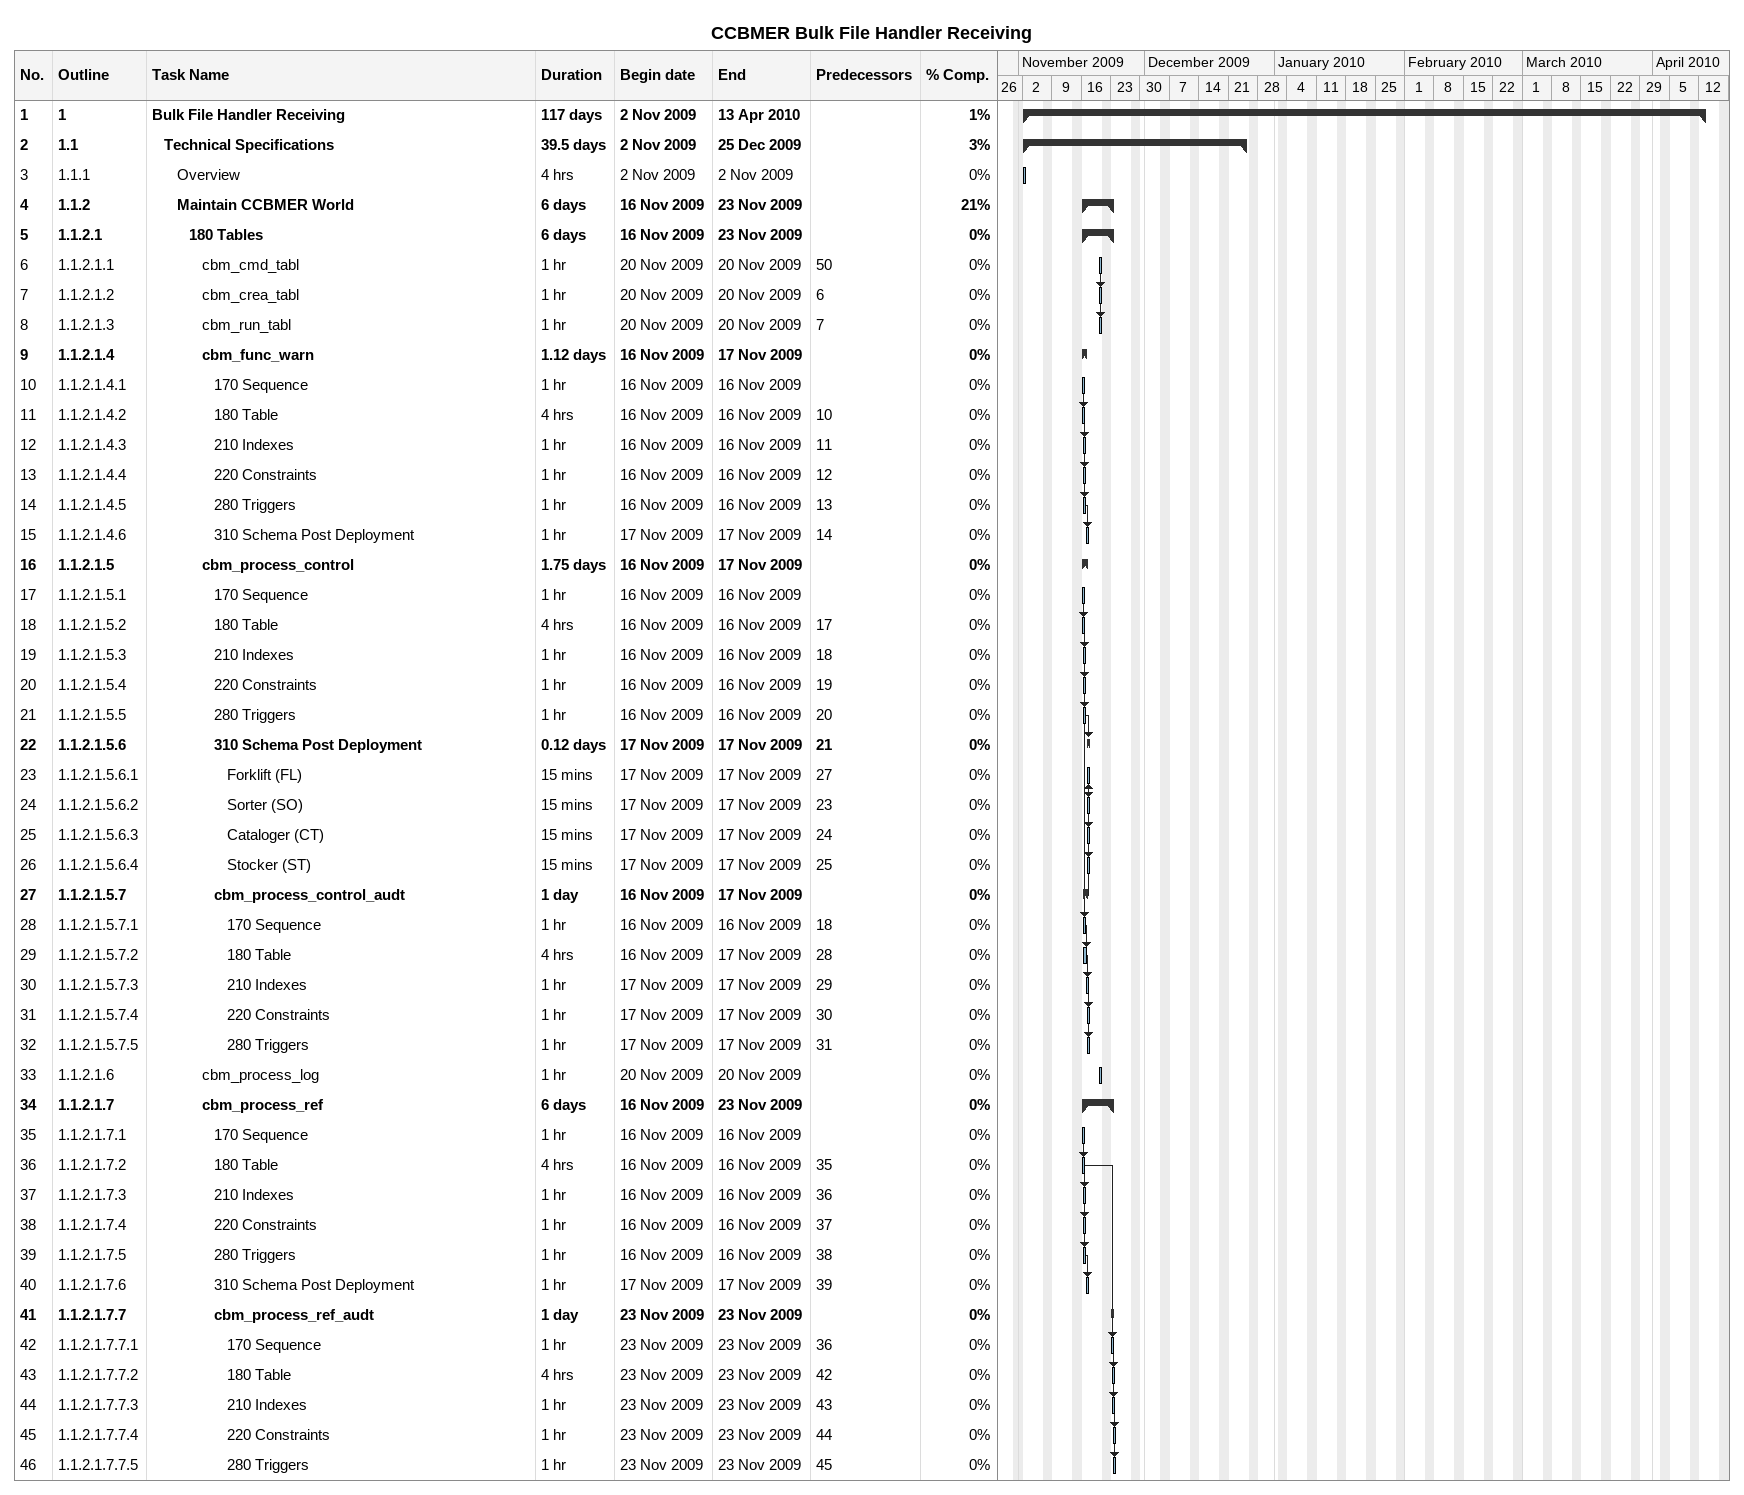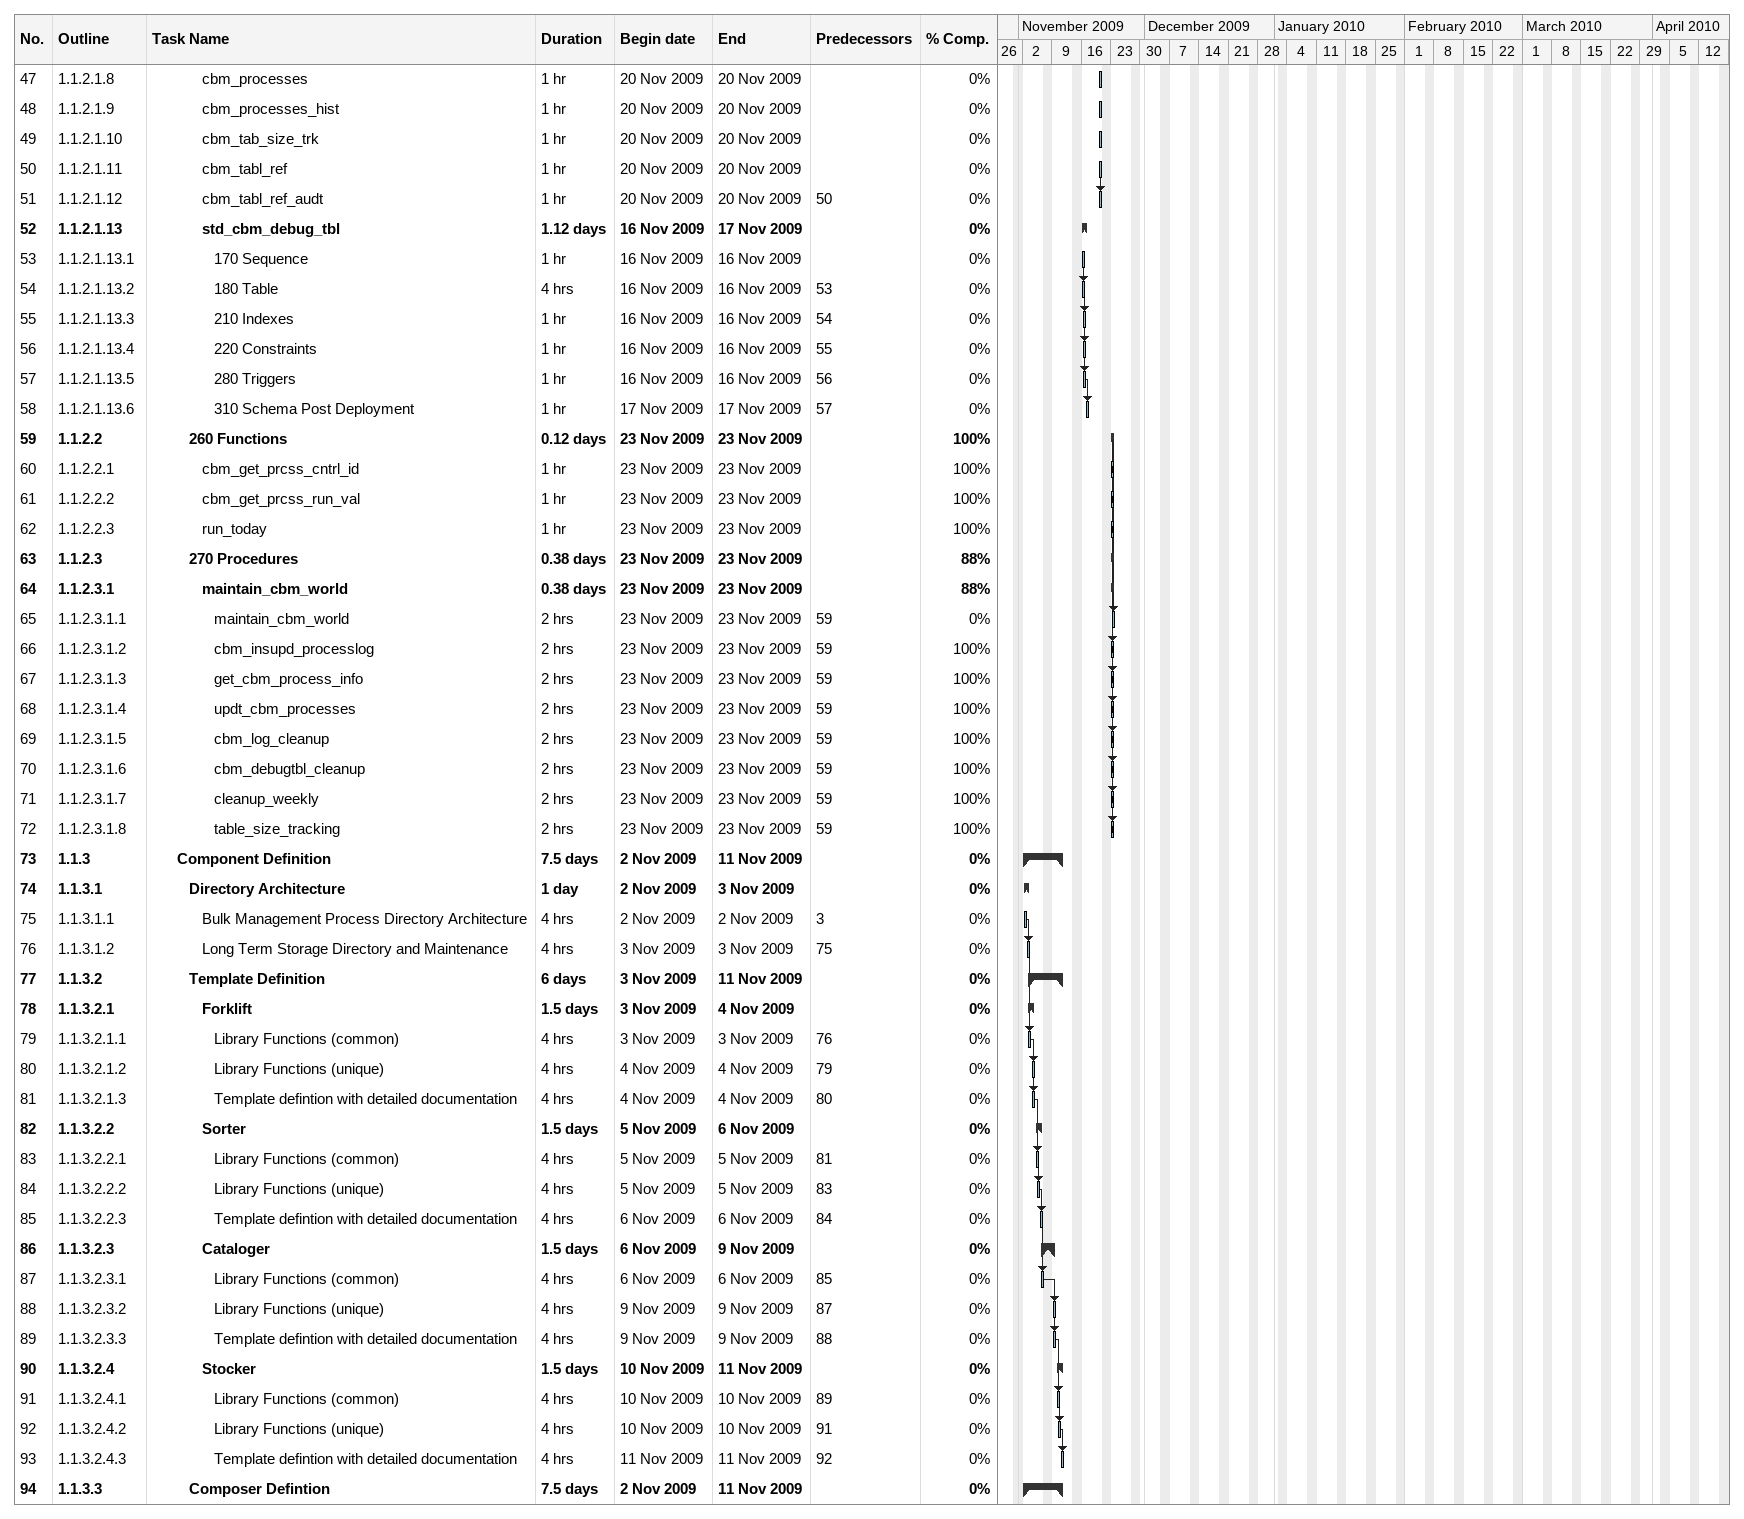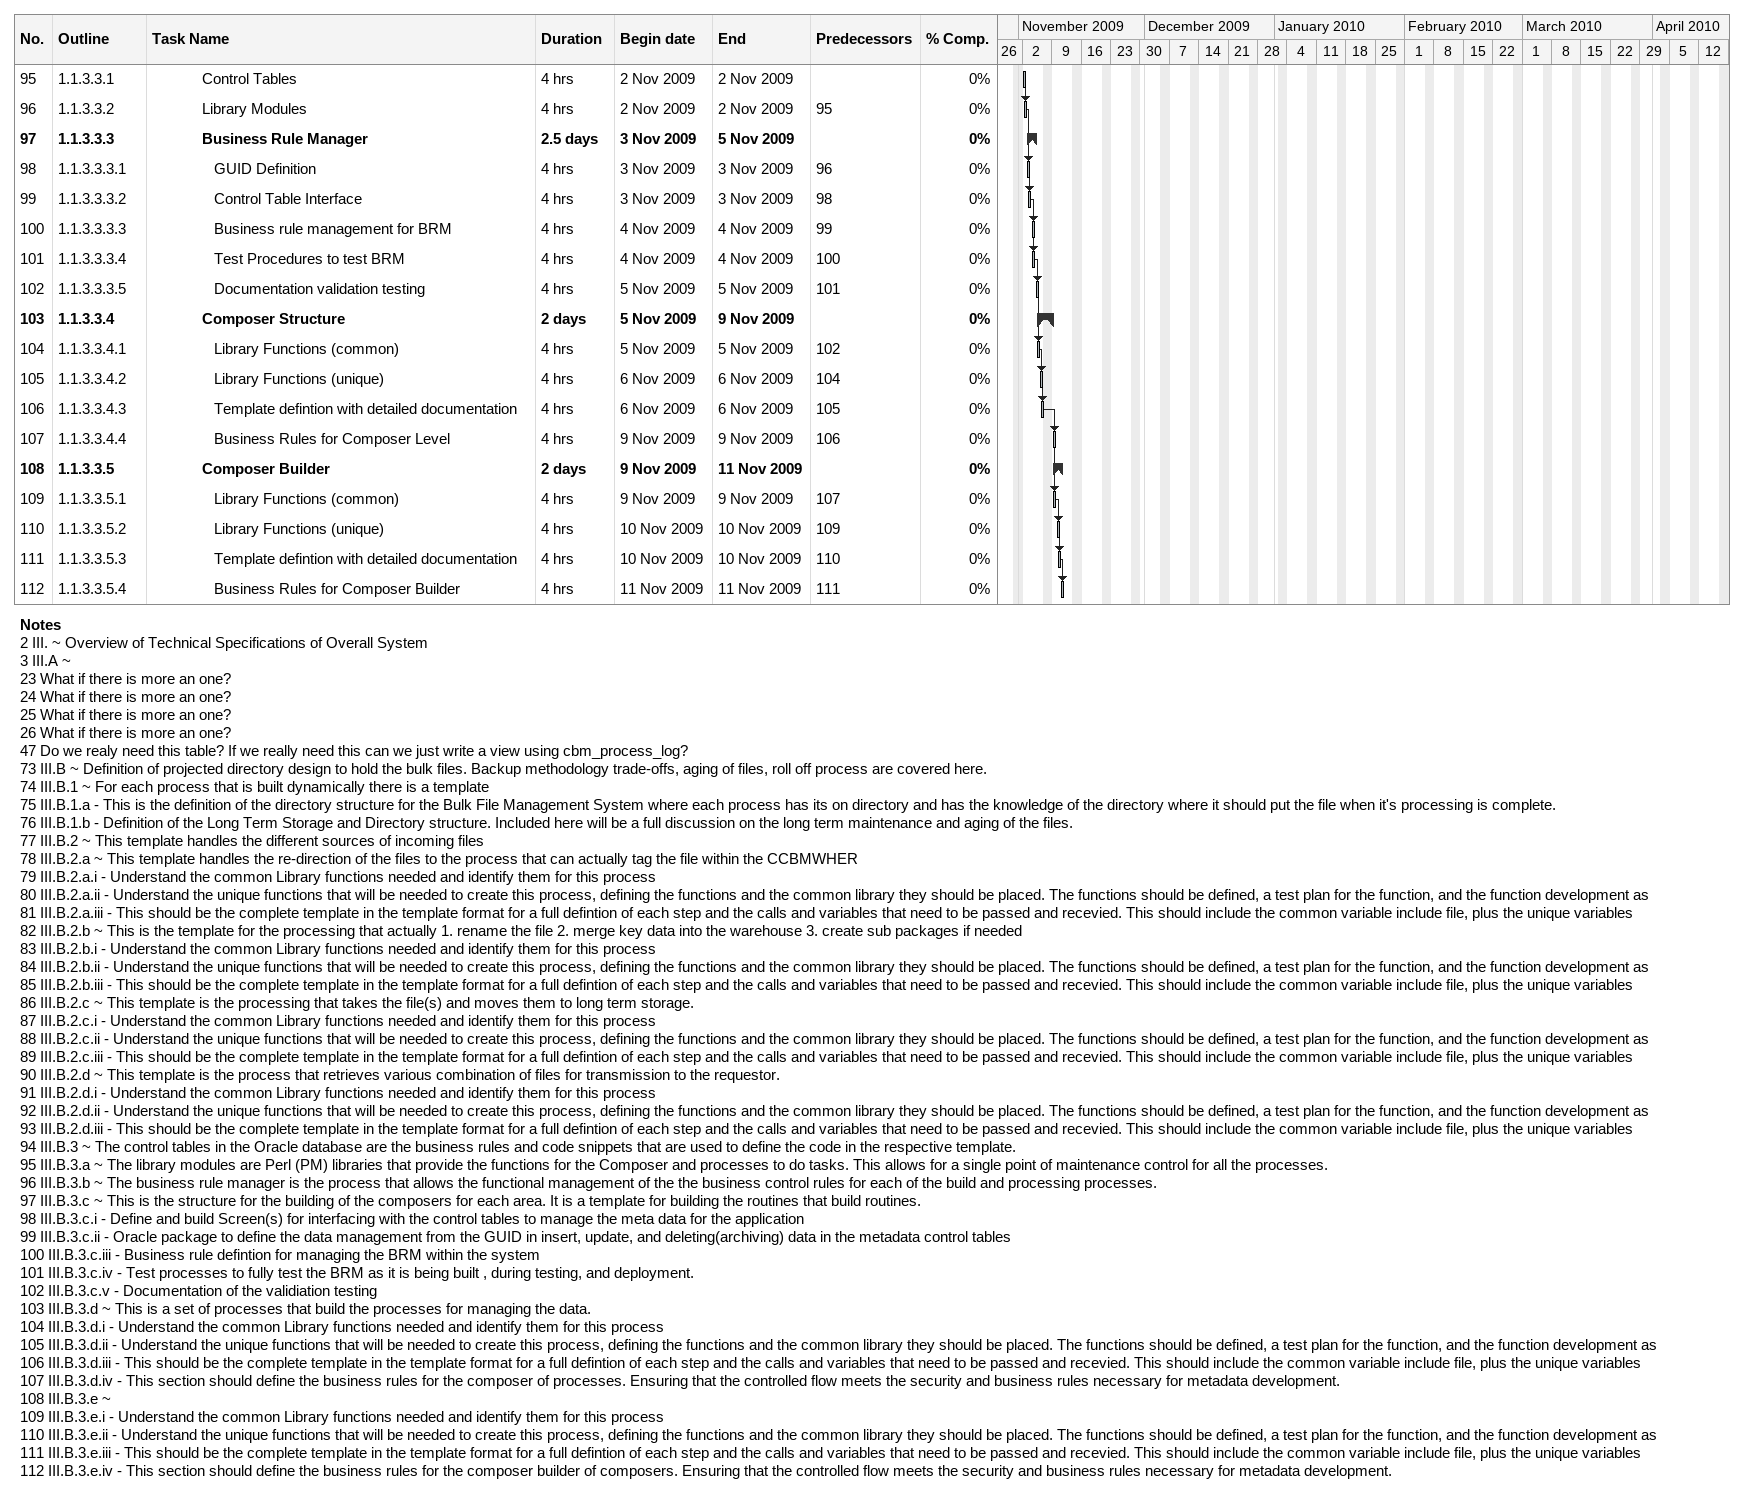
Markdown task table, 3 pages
CCBMER Bulk File Handler Receiving

| ID | WBS | Task | Duration | Start | Finish | Predecessors | % complete |
|---|---|---|---|---|---|---|---|
| 1 | 1 | **Bulk File Handler Receiving** | 117d | 2009-11-02 | 2010-04-13 |  | 1 |
| 2 | 1.1 | **Technical Specifications** | 39.5d | 2009-11-02 | 2009-12-25 |  | 3 |
| 3 | 1.1.1 | Overview | 4h | 2009-11-02 | 2009-11-02 |  | 0 |
| 4 | 1.1.2 | **Maintain CCBMER World** | 6d | 2009-11-16 | 2009-11-23 |  | 21 |
| 5 | 1.1.2.1 | **180 Tables** | 6d | 2009-11-16 | 2009-11-23 |  | 0 |
| 6 | 1.1.2.1.1 | cbm_cmd_tabl | 1h | 2009-11-20 | 2009-11-20 | 50 | 0 |
| 7 | 1.1.2.1.2 | cbm_crea_tabl | 1h | 2009-11-20 | 2009-11-20 | 6 | 0 |
| 8 | 1.1.2.1.3 | cbm_run_tabl | 1h | 2009-11-20 | 2009-11-20 | 7 | 0 |
| 9 | 1.1.2.1.4 | **cbm_func_warn** | 1.12d | 2009-11-16 | 2009-11-17 |  | 0 |
| 10 | 1.1.2.1.4.1 | 170 Sequence | 1h | 2009-11-16 | 2009-11-16 |  | 0 |
| 11 | 1.1.2.1.4.2 | 180 Table | 4h | 2009-11-16 | 2009-11-16 | 10 | 0 |
| 12 | 1.1.2.1.4.3 | 210 Indexes | 1h | 2009-11-16 | 2009-11-16 | 11 | 0 |
| 13 | 1.1.2.1.4.4 | 220 Constraints | 1h | 2009-11-16 | 2009-11-16 | 12 | 0 |
| 14 | 1.1.2.1.4.5 | 280 Triggers | 1h | 2009-11-16 | 2009-11-16 | 13 | 0 |
| 15 | 1.1.2.1.4.6 | 310 Schema Post Deployment | 1h | 2009-11-17 | 2009-11-17 | 14 | 0 |
| 16 | 1.1.2.1.5 | **cbm_process_control** | 1.75d | 2009-11-16 | 2009-11-17 |  | 0 |
| 17 | 1.1.2.1.5.1 | 170 Sequence | 1h | 2009-11-16 | 2009-11-16 |  | 0 |
| 18 | 1.1.2.1.5.2 | 180 Table | 4h | 2009-11-16 | 2009-11-16 | 17 | 0 |
| 19 | 1.1.2.1.5.3 | 210 Indexes | 1h | 2009-11-16 | 2009-11-16 | 18 | 0 |
| 20 | 1.1.2.1.5.4 | 220 Constraints | 1h | 2009-11-16 | 2009-11-16 | 19 | 0 |
| 21 | 1.1.2.1.5.5 | 280 Triggers | 1h | 2009-11-16 | 2009-11-16 | 20 | 0 |
| 22 | 1.1.2.1.5.6 | **310 Schema Post Deployment** | 0.12d | 2009-11-17 | 2009-11-17 | 21 | 0 |
| 23 | 1.1.2.1.5.6.1 | Forklift (FL) | 15min | 2009-11-17 | 2009-11-17 | 27 | 0 |
| 24 | 1.1.2.1.5.6.2 | Sorter (SO) | 15min | 2009-11-17 | 2009-11-17 | 23 | 0 |
| 25 | 1.1.2.1.5.6.3 | Cataloger (CT) | 15min | 2009-11-17 | 2009-11-17 | 24 | 0 |
| 26 | 1.1.2.1.5.6.4 | Stocker (ST) | 15min | 2009-11-17 | 2009-11-17 | 25 | 0 |
| 27 | 1.1.2.1.5.7 | **cbm_process_control_audt** | 1d | 2009-11-16 | 2009-11-17 |  | 0 |
| 28 | 1.1.2.1.5.7.1 | 170 Sequence | 1h | 2009-11-16 | 2009-11-16 | 18 | 0 |
| 29 | 1.1.2.1.5.7.2 | 180 Table | 4h | 2009-11-16 | 2009-11-17 | 28 | 0 |
| 30 | 1.1.2.1.5.7.3 | 210 Indexes | 1h | 2009-11-17 | 2009-11-17 | 29 | 0 |
| 31 | 1.1.2.1.5.7.4 | 220 Constraints | 1h | 2009-11-17 | 2009-11-17 | 30 | 0 |
| 32 | 1.1.2.1.5.7.5 | 280 Triggers | 1h | 2009-11-17 | 2009-11-17 | 31 | 0 |
| 33 | 1.1.2.1.6 | cbm_process_log | 1h | 2009-11-20 | 2009-11-20 |  | 0 |
| 34 | 1.1.2.1.7 | **cbm_process_ref** | 6d | 2009-11-16 | 2009-11-23 |  | 0 |
| 35 | 1.1.2.1.7.1 | 170 Sequence | 1h | 2009-11-16 | 2009-11-16 |  | 0 |
| 36 | 1.1.2.1.7.2 | 180 Table | 4h | 2009-11-16 | 2009-11-16 | 35 | 0 |
| 37 | 1.1.2.1.7.3 | 210 Indexes | 1h | 2009-11-16 | 2009-11-16 | 36 | 0 |
| 38 | 1.1.2.1.7.4 | 220 Constraints | 1h | 2009-11-16 | 2009-11-16 | 37 | 0 |
| 39 | 1.1.2.1.7.5 | 280 Triggers | 1h | 2009-11-16 | 2009-11-16 | 38 | 0 |
| 40 | 1.1.2.1.7.6 | 310 Schema Post Deployment | 1h | 2009-11-17 | 2009-11-17 | 39 | 0 |
| 41 | 1.1.2.1.7.7 | **cbm_process_ref_audt** | 1d | 2009-11-23 | 2009-11-23 |  | 0 |
| 42 | 1.1.2.1.7.7.1 | 170 Sequence | 1h | 2009-11-23 | 2009-11-23 | 36 | 0 |
| 43 | 1.1.2.1.7.7.2 | 180 Table | 4h | 2009-11-23 | 2009-11-23 | 42 | 0 |
| 44 | 1.1.2.1.7.7.3 | 210 Indexes | 1h | 2009-11-23 | 2009-11-23 | 43 | 0 |
| 45 | 1.1.2.1.7.7.4 | 220 Constraints | 1h | 2009-11-23 | 2009-11-23 | 44 | 0 |
| 46 | 1.1.2.1.7.7.5 | 280 Triggers | 1h | 2009-11-23 | 2009-11-23 | 45 | 0 |
| 47 | 1.1.2.1.8 | cbm_processes | 1h | 2009-11-20 | 2009-11-20 |  | 0 |
| 48 | 1.1.2.1.9 | cbm_processes_hist | 1h | 2009-11-20 | 2009-11-20 |  | 0 |
| 49 | 1.1.2.1.10 | cbm_tab_size_trk | 1h | 2009-11-20 | 2009-11-20 |  | 0 |
| 50 | 1.1.2.1.11 | cbm_tabl_ref | 1h | 2009-11-20 | 2009-11-20 |  | 0 |
| 51 | 1.1.2.1.12 | cbm_tabl_ref_audt | 1h | 2009-11-20 | 2009-11-20 | 50 | 0 |
| 52 | 1.1.2.1.13 | **std_cbm_debug_tbl** | 1.12d | 2009-11-16 | 2009-11-17 |  | 0 |
| 53 | 1.1.2.1.13.1 | 170 Sequence | 1h | 2009-11-16 | 2009-11-16 |  | 0 |
| 54 | 1.1.2.1.13.2 | 180 Table | 4h | 2009-11-16 | 2009-11-16 | 53 | 0 |
| 55 | 1.1.2.1.13.3 | 210 Indexes | 1h | 2009-11-16 | 2009-11-16 | 54 | 0 |
| 56 | 1.1.2.1.13.4 | 220 Constraints | 1h | 2009-11-16 | 2009-11-16 | 55 | 0 |
| 57 | 1.1.2.1.13.5 | 280 Triggers | 1h | 2009-11-16 | 2009-11-16 | 56 | 0 |
| 58 | 1.1.2.1.13.6 | 310 Schema Post Deployment | 1h | 2009-11-17 | 2009-11-17 | 57 | 0 |
| 59 | 1.1.2.2 | **260 Functions** | 0.12d | 2009-11-23 | 2009-11-23 |  | 100 |
| 60 | 1.1.2.2.1 | cbm_get_prcss_cntrl_id | 1h | 2009-11-23 | 2009-11-23 |  | 100 |
| 61 | 1.1.2.2.2 | cbm_get_prcss_run_val | 1h | 2009-11-23 | 2009-11-23 |  | 100 |
| 62 | 1.1.2.2.3 | run_today | 1h | 2009-11-23 | 2009-11-23 |  | 100 |
| 63 | 1.1.2.3 | **270 Procedures** | 0.38d | 2009-11-23 | 2009-11-23 |  | 88 |
| 64 | 1.1.2.3.1 | **maintain_cbm_world** | 0.38d | 2009-11-23 | 2009-11-23 |  | 88 |
| 65 | 1.1.2.3.1.1 | maintain_cbm_world | 2h | 2009-11-23 | 2009-11-23 | 59 | 0 |
| 66 | 1.1.2.3.1.2 | cbm_insupd_processlog | 2h | 2009-11-23 | 2009-11-23 | 59 | 100 |
| 67 | 1.1.2.3.1.3 | get_cbm_process_info | 2h | 2009-11-23 | 2009-11-23 | 59 | 100 |
| 68 | 1.1.2.3.1.4 | updt_cbm_processes | 2h | 2009-11-23 | 2009-11-23 | 59 | 100 |
| 69 | 1.1.2.3.1.5 | cbm_log_cleanup | 2h | 2009-11-23 | 2009-11-23 | 59 | 100 |
| 70 | 1.1.2.3.1.6 | cbm_debugtbl_cleanup | 2h | 2009-11-23 | 2009-11-23 | 59 | 100 |
| 71 | 1.1.2.3.1.7 | cleanup_weekly | 2h | 2009-11-23 | 2009-11-23 | 59 | 100 |
| 72 | 1.1.2.3.1.8 | table_size_tracking | 2h | 2009-11-23 | 2009-11-23 | 59 | 100 |
| 73 | 1.1.3 | **Component Definition** | 7.5d | 2009-11-02 | 2009-11-11 |  | 0 |
| 74 | 1.1.3.1 | **Directory Architecture** | 1d | 2009-11-02 | 2009-11-03 |  | 0 |
| 75 | 1.1.3.1.1 | Bulk Management Process Directory Architecture | 4h | 2009-11-02 | 2009-11-02 | 3 | 0 |
| 76 | 1.1.3.1.2 | Long Term Storage Directory and Maintenance | 4h | 2009-11-03 | 2009-11-03 | 75 | 0 |
| 77 | 1.1.3.2 | **Template Definition** | 6d | 2009-11-03 | 2009-11-11 |  | 0 |
| 78 | 1.1.3.2.1 | **Forklift** | 1.5d | 2009-11-03 | 2009-11-04 |  | 0 |
| 79 | 1.1.3.2.1.1 | Library Functions (common) | 4h | 2009-11-03 | 2009-11-03 | 76 | 0 |
| 80 | 1.1.3.2.1.2 | Library Functions (unique) | 4h | 2009-11-04 | 2009-11-04 | 79 | 0 |
| 81 | 1.1.3.2.1.3 | Template defintion with detailed documentation | 4h | 2009-11-04 | 2009-11-04 | 80 | 0 |
| 82 | 1.1.3.2.2 | **Sorter** | 1.5d | 2009-11-05 | 2009-11-06 |  | 0 |
| 83 | 1.1.3.2.2.1 | Library Functions (common) | 4h | 2009-11-05 | 2009-11-05 | 81 | 0 |
| 84 | 1.1.3.2.2.2 | Library Functions (unique) | 4h | 2009-11-05 | 2009-11-05 | 83 | 0 |
| 85 | 1.1.3.2.2.3 | Template defintion with detailed documentation | 4h | 2009-11-06 | 2009-11-06 | 84 | 0 |
| 86 | 1.1.3.2.3 | **Cataloger** | 1.5d | 2009-11-06 | 2009-11-09 |  | 0 |
| 87 | 1.1.3.2.3.1 | Library Functions (common) | 4h | 2009-11-06 | 2009-11-06 | 85 | 0 |
| 88 | 1.1.3.2.3.2 | Library Functions (unique) | 4h | 2009-11-09 | 2009-11-09 | 87 | 0 |
| 89 | 1.1.3.2.3.3 | Template defintion with detailed documentation | 4h | 2009-11-09 | 2009-11-09 | 88 | 0 |
| 90 | 1.1.3.2.4 | **Stocker** | 1.5d | 2009-11-10 | 2009-11-11 |  | 0 |
| 91 | 1.1.3.2.4.1 | Library Functions (common) | 4h | 2009-11-10 | 2009-11-10 | 89 | 0 |
| 92 | 1.1.3.2.4.2 | Library Functions (unique) | 4h | 2009-11-10 | 2009-11-10 | 91 | 0 |
| 93 | 1.1.3.2.4.3 | Template defintion with detailed documentation | 4h | 2009-11-11 | 2009-11-11 | 92 | 0 |
| 94 | 1.1.3.3 | **Composer Defintion** | 7.5d | 2009-11-02 | 2009-11-11 |  | 0 |
| 95 | 1.1.3.3.1 | Control Tables | 4h | 2009-11-02 | 2009-11-02 |  | 0 |
| 96 | 1.1.3.3.2 | Library Modules | 4h | 2009-11-02 | 2009-11-02 | 95 | 0 |
| 97 | 1.1.3.3.3 | **Business Rule Manager** | 2.5d | 2009-11-03 | 2009-11-05 |  | 0 |
| 98 | 1.1.3.3.3.1 | GUID Definition | 4h | 2009-11-03 | 2009-11-03 | 96 | 0 |
| 99 | 1.1.3.3.3.2 | Control Table Interface | 4h | 2009-11-03 | 2009-11-03 | 98 | 0 |
| 100 | 1.1.3.3.3.3 | Business rule management for BRM | 4h | 2009-11-04 | 2009-11-04 | 99 | 0 |
| 101 | 1.1.3.3.3.4 | Test Procedures to test BRM | 4h | 2009-11-04 | 2009-11-04 | 100 | 0 |
| 102 | 1.1.3.3.3.5 | Documentation validation testing | 4h | 2009-11-05 | 2009-11-05 | 101 | 0 |
| 103 | 1.1.3.3.4 | **Composer Structure** | 2d | 2009-11-05 | 2009-11-09 |  | 0 |
| 104 | 1.1.3.3.4.1 | Library Functions (common) | 4h | 2009-11-05 | 2009-11-05 | 102 | 0 |
| 105 | 1.1.3.3.4.2 | Library Functions (unique) | 4h | 2009-11-06 | 2009-11-06 | 104 | 0 |
| 106 | 1.1.3.3.4.3 | Template defintion with detailed documentation | 4h | 2009-11-06 | 2009-11-06 | 105 | 0 |
| 107 | 1.1.3.3.4.4 | Business Rules for Composer Level | 4h | 2009-11-09 | 2009-11-09 | 106 | 0 |
| 108 | 1.1.3.3.5 | **Composer Builder** | 2d | 2009-11-09 | 2009-11-11 |  | 0 |
| 109 | 1.1.3.3.5.1 | Library Functions (common) | 4h | 2009-11-09 | 2009-11-09 | 107 | 0 |
| 110 | 1.1.3.3.5.2 | Library Functions (unique) | 4h | 2009-11-10 | 2009-11-10 | 109 | 0 |
| 111 | 1.1.3.3.5.3 | Template defintion with detailed documentation | 4h | 2009-11-10 | 2009-11-10 | 110 | 0 |
| 112 | 1.1.3.3.5.4 | Business Rules for Composer Builder | 4h | 2009-11-11 | 2009-11-11 | 111 | 0 |

Notes
- 2: III. ~ Overview of Technical Specifications of Overall System
- 3: III.A ~
- 23: What if there is more an one?
- 24: What if there is more an one?
- 25: What if there is more an one?
- 26: What if there is more an one?
- 47: Do we realy need this table? If we really need this can we just write a view using cbm_process_log?
- 73: III.B ~ Definition of projected directory design to hold the bulk files. Backup methodology trade-offs, aging of files, roll off process are covered here.
- 74: III.B.1 ~ For each process that is built dynamically there is a template
- 75: III.B.1.a - This is the definition of the directory structure for the Bulk File Management System where each process has its on directory and has the knowledge of the directory where it should put the file when it's processing is complete.
- 76: III.B.1.b - Definition of the Long Term Storage and Directory structure. Included here will be a full discussion on the long term maintenance and aging of the files.
- 77: III.B.2 ~ This template handles the different sources of incoming files
- 78: III.B.2.a ~ This template handles the re-direction of the files to the process that can actually tag the file within the CCBMWHER
- 79: III.B.2.a.i - Understand the common Library functions needed and identify them for this process
- 80: III.B.2.a.ii - Understand the unique functions that will be needed to create this process, defining the functions and the common library they should be placed. The functions should be defined, a test plan for the function, and the function development as
- 81: III.B.2.a.iii - This should be the complete template in the template format for a full defintion of each step and the calls and variables that need to be passed and recevied. This should include the common variable include file, plus the unique variables
- 82: III.B.2.b ~ This is the template for the processing that actually 1. rename the file 2. merge key data into the warehouse 3. create sub packages if needed
- 83: III.B.2.b.i - Understand the common Library functions needed and identify them for this process
- 84: III.B.2.b.ii - Understand the unique functions that will be needed to create this process, defining the functions and the common library they should be placed. The functions should be defined, a test plan for the function, and the function development as
- 85: III.B.2.b.iii - This should be the complete template in the template format for a full defintion of each step and the calls and variables that need to be passed and recevied. This should include the common variable include file, plus the unique variables
- 86: III.B.2.c ~ This template is the processing that takes the file(s) and moves them to long term storage.
- 87: III.B.2.c.i - Understand the common Library functions needed and identify them for this process
- 88: III.B.2.c.ii - Understand the unique functions that will be needed to create this process, defining the functions and the common library they should be placed. The functions should be defined, a test plan for the function, and the function development as
- 89: III.B.2.c.iii - This should be the complete template in the template format for a full defintion of each step and the calls and variables that need to be passed and recevied. This should include the common variable include file, plus the unique variables
- 90: III.B.2.d ~ This template is the process that retrieves various combination of files for transmission to the requestor.
- 91: III.B.2.d.i - Understand the common Library functions needed and identify them for this process
- 92: III.B.2.d.ii - Understand the unique functions that will be needed to create this process, defining the functions and the common library they should be placed. The functions should be defined, a test plan for the function, and the function development as
- 93: III.B.2.d.iii - This should be the complete template in the template format for a full defintion of each step and the calls and variables that need to be passed and recevied. This should include the common variable include file, plus the unique variables
- 94: III.B.3 ~ The control tables in the Oracle database are the business rules and code snippets that are used to define the code in the respective template.
- 95: III.B.3.a ~ The library modules are Perl (PM) libraries that provide the functions for the Composer and processes to do tasks. This allows for a single point of maintenance control for all the processes.
- 96: III.B.3.b ~ The business rule manager is the process that allows the functional management of the the business control rules for each of the build and processing processes.
- 97: III.B.3.c ~ This is the structure for the building of the composers for each area. It is a template for building the routines that build routines.
- 98: III.B.3.c.i - Define and build Screen(s) for interfacing with the control tables to manage the meta data for the application
- 99: III.B.3.c.ii - Oracle package to define the data management from the GUID in insert, update, and deleting(archiving) data in the metadata control tables
- 100: III.B.3.c.iii - Business rule defintion for managing the BRM within the system
- 101: III.B.3.c.iv - Test processes to fully test the BRM as it is being built , during testing, and deployment.
- 102: III.B.3.c.v - Documentation of the validiation testing
- 103: III.B.3.d ~ This is a set of processes that build the processes for managing the data.
- 104: III.B.3.d.i - Understand the common Library functions needed and identify them for this process
- 105: III.B.3.d.ii - Understand the unique functions that will be needed to create this process, defining the functions and the common library they should be placed. The functions should be defined, a test plan for the function, and the function development as
- 106: III.B.3.d.iii - This should be the complete template in the template format for a full defintion of each step and the calls and variables that need to be passed and recevied. This should include the common variable include file, plus the unique variables
- 107: III.B.3.d.iv - This section should define the business rules for the composer of processes. Ensuring that the controlled flow meets the security and business rules necessary for metadata development.
- 108: III.B.3.e ~
- 109: III.B.3.e.i - Understand the common Library functions needed and identify them for this process
- 110: III.B.3.e.ii - Understand the unique functions that will be needed to create this process, defining the functions and the common library they should be placed. The functions should be defined, a test plan for the function, and the function development as
- 111: III.B.3.e.iii - This should be the complete template in the template format for a full defintion of each step and the calls and variables that need to be passed and recevied. This should include the common variable include file, plus the unique variables
- 112: III.B.3.e.iv - This section should define the business rules for the composer builder of composers. Ensuring that the controlled flow meets the security and business rules necessary for metadata development.
